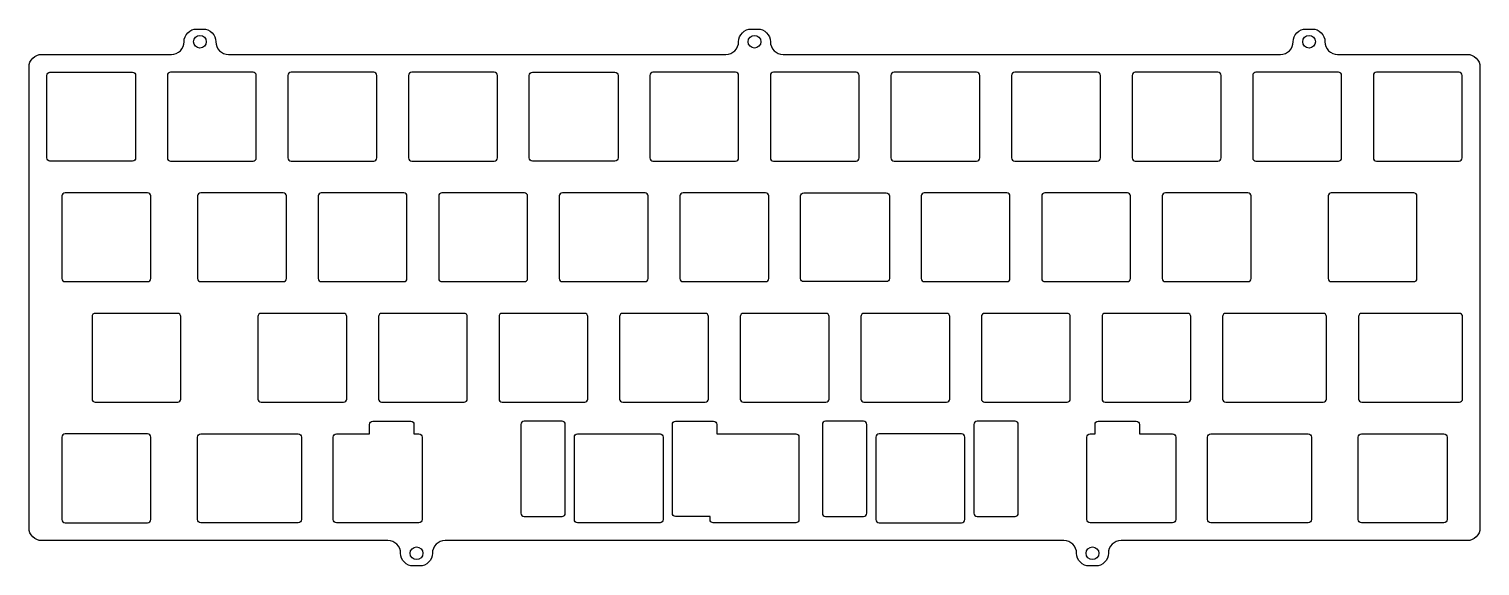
# Model space of a CAD drawing. Header units: millimetres. Extents: x -10 to 219, y -71 to 14.
import ezdxf

# ---------------------------------------------------------------- set-up
doc = ezdxf.new("R2010")
doc.units = ezdxf.units.MM
doc.layers.get('0').update_dxf_attribs({"linetype": 'CONTINUOUS'})

msp = doc.modelspace()

# ---------------------------------------------------------------- linework, layer by layer
for points in [[(-7.8, 9.81), (12.63, 9.81, 0.414214), (14.63, 11.81, -0.414214), (16.63, 13.81), (17.63, 13.81, -0.414214), (19.63, 11.81, 0.414214), (21.63, 9.81), (100, 9.81, 0.414214), (102, 11.81, -0.414214), (104, 13.81), (105, 13.81, -0.414214), (107, 11.81, 0.414214), (109, 9.81), (187.37, 9.81, 0.414214), (189.37, 11.81, -0.414214), (191.37, 13.81), (192.37, 13.81, -0.414214), (194.37, 11.81, 0.414214), (196.37, 9.81), (216.8, 9.81, -0.414214), (218.8, 7.81), (218.8, -64.79, -0.414214), (216.8, -66.79), (162.25, -66.79, 0.414214), (160.25, -68.79, -0.414214), (158.25, -70.79), (157.25, -70.79, -0.414214), (155.25, -68.79, 0.414214), (153.25, -66.79), (55.75, -66.79, 0.414214), (53.75, -68.79, -0.414214), (51.75, -70.79), (50.75, -70.79, -0.414214), (48.75, -68.79, 0.414214), (46.75, -66.79), (-7.8, -66.79, -0.414214), (-9.8, -64.79), (-9.8, 7.81, -0.414214)], [(7, -6.49, -0.414214), (6.5, -6.99), (-6.5, -6.99, -0.414214), (-7, -6.49), (-7, 6.51, -0.414214), (-6.5, 7.01), (6.5, 7.01, -0.414214), (7, 6.51)], [(12, 6.51), (12, -6.49, 0.414214), (12.5, -6.99), (25.5, -6.99, 0.414214), (26, -6.49), (26, 6.51, 0.414214), (25.5, 7.01), (12.5, 7.01, 0.414214)], [(31, 6.51), (31, -6.49, 0.414214), (31.5, -6.99), (44.5, -6.99, 0.414214), (45, -6.49), (45, 6.51, 0.414214), (44.5, 7.01), (31.5, 7.01, 0.414214)], [(50, 6.51), (50, -6.49, 0.414214), (50.5, -6.99), (63.5, -6.99, 0.414214), (64, -6.49), (64, 6.51, 0.414214), (63.5, 7.01), (50.5, 7.01, 0.414214)], [(69.5, -6.99, -0.414214), (69, -6.49), (69, 6.51, -0.414214), (69.5, 7.01), (82.5, 7.01, -0.414214), (83, 6.51), (83, -6.49, -0.414214), (82.5, -6.99)], [(88, 6.51), (88, -6.49, 0.414214), (88.5, -6.99), (101.5, -6.99, 0.414214), (102, -6.49), (102, 6.51, 0.414214), (101.5, 7.01), (88.5, 7.01, 0.414214)], [(107, 6.51), (107, -6.49, 0.414214), (107.5, -6.99), (120.5, -6.99, 0.414214), (121, -6.49), (121, 6.51, 0.414214), (120.5, 7.01), (107.5, 7.01, 0.414214)], [(126, 6.51), (126, -6.49, 0.414214), (126.5, -6.99), (139.5, -6.99, 0.414214), (140, -6.49), (140, 6.51, 0.414214), (139.5, 7.01), (126.5, 7.01, 0.414214)], [(145, 6.51), (145, -6.49, 0.414214), (145.5, -6.99), (158.5, -6.99, 0.414214), (159, -6.49), (159, 6.51, 0.414214), (158.5, 7.01), (145.5, 7.01, 0.414214)], [(164, 6.51), (164, -6.49, 0.414214), (164.5, -6.99), (177.5, -6.99, 0.414214), (178, -6.49), (178, 6.51, 0.414214), (177.5, 7.01), (164.5, 7.01, 0.414214)], [(183, 6.51), (183, -6.49, 0.414214), (183.5, -6.99), (196.5, -6.99, 0.414214), (197, -6.49), (197, 6.51, 0.414214), (196.5, 7.01), (183.5, 7.01, 0.414214)], [(215.5, 7.01), (202.5, 7.01, 0.414214), (202, 6.51), (202, -6.49, 0.414214), (202.5, -6.99), (215.5, -6.99, 0.414214), (216, -6.49), (216, 6.51, 0.414214)], [(-4.62, -12.49), (-4.62, -25.49, 0.414214), (-4.12, -25.99), (8.88, -25.99, 0.414214), (9.38, -25.49), (9.38, -12.49, 0.414214), (8.88, -11.99), (-4.12, -11.99, 0.414214)], [(16.75, -12.49), (16.75, -25.49, 0.414214), (17.25, -25.99), (30.25, -25.99, 0.414214), (30.75, -25.49), (30.75, -12.49, 0.414214), (30.25, -11.99), (17.25, -11.99, 0.414214)], [(35.75, -12.49), (35.75, -25.49, 0.414214), (36.25, -25.99), (49.25, -25.99, 0.414214), (49.75, -25.49), (49.75, -12.49, 0.414214), (49.25, -11.99), (36.25, -11.99, 0.414214)], [(54.75, -12.49), (54.75, -25.49, 0.414214), (55.25, -25.99), (68.25, -25.99, 0.414214), (68.75, -25.49), (68.75, -12.49, 0.414214), (68.25, -11.99), (55.25, -11.99, 0.414214)], [(73.75, -12.49), (73.75, -25.49, 0.414214), (74.25, -25.99), (87.25, -25.99, 0.414214), (87.75, -25.49), (87.75, -12.49, 0.414214), (87.25, -11.99), (74.25, -11.99, 0.414214)], [(106.25, -11.99), (93.25, -11.99, 0.414214), (92.75, -12.49), (92.75, -25.49, 0.414214), (93.25, -25.99), (106.25, -25.99, 0.414214), (106.75, -25.49), (106.75, -12.49, 0.414214)], [(112.25, -25.99, -0.414214), (111.75, -25.49), (111.75, -12.49, -0.414214), (112.25, -11.99), (125.25, -11.99, -0.414214), (125.75, -12.49), (125.75, -25.49, -0.414214), (125.25, -25.99)], [(130.75, -12.49), (130.75, -25.49, 0.414214), (131.25, -25.99), (144.25, -25.99, 0.414214), (144.75, -25.49), (144.75, -12.49, 0.414214), (144.25, -11.99), (131.25, -11.99, 0.414214)], [(163.25, -11.99), (150.25, -11.99, 0.414214), (149.75, -12.49), (149.75, -25.49, 0.414214), (150.25, -25.99), (163.25, -25.99, 0.414214), (163.75, -25.49), (163.75, -12.49, 0.414214)], [(168.75, -12.49), (168.75, -25.49, 0.414214), (169.25, -25.99), (182.25, -25.99, 0.414214), (182.75, -25.49), (182.75, -12.49, 0.414214), (182.25, -11.99), (169.25, -11.99, 0.414214)], [(194.87, -12.49), (194.87, -25.49, 0.414214), (195.37, -25.99), (208.37, -25.99, 0.414214), (208.87, -25.49), (208.87, -12.49, 0.414214), (208.37, -11.99), (195.37, -11.99, 0.414214)], [(0.13, -31.49), (0.13, -44.49, 0.414214), (0.63, -44.99), (13.63, -44.99, 0.414214), (14.13, -44.49), (14.13, -31.49, 0.414214), (13.63, -30.99), (0.63, -30.99, 0.414214)], [(39.75, -30.99), (26.75, -30.99, 0.414214), (26.25, -31.49), (26.25, -44.49, 0.414214), (26.75, -44.99), (39.75, -44.99, 0.414214), (40.25, -44.49), (40.25, -31.49, 0.414214)], [(45.25, -31.49), (45.25, -44.49, 0.414214), (45.75, -44.99), (58.75, -44.99, 0.414214), (59.25, -44.49), (59.25, -31.49, 0.414214), (58.75, -30.99), (45.75, -30.99, 0.414214)], [(77.75, -30.99), (64.75, -30.99, 0.414214), (64.25, -31.49), (64.25, -44.49, 0.414214), (64.75, -44.99), (77.75, -44.99, 0.414214), (78.25, -44.49), (78.25, -31.49, 0.414214)], [(83.25, -31.49), (83.25, -44.49, 0.414214), (83.75, -44.99), (96.75, -44.99, 0.414214), (97.25, -44.49), (97.25, -31.49, 0.414214), (96.75, -30.99), (83.75, -30.99, 0.414214)], [(102.25, -31.49), (102.25, -44.49, 0.414214), (102.75, -44.99), (115.75, -44.99, 0.414214), (116.25, -44.49), (116.25, -31.49, 0.414214), (115.75, -30.99), (102.75, -30.99, 0.414214)], [(134.75, -30.99), (121.75, -30.99, 0.414214), (121.25, -31.49), (121.25, -44.49, 0.414214), (121.75, -44.99), (134.75, -44.99, 0.414214), (135.25, -44.49), (135.25, -31.49, 0.414214)], [(153.75, -30.99), (140.75, -30.99, 0.414214), (140.25, -31.49), (140.25, -44.49, 0.414214), (140.75, -44.99), (153.75, -44.99, 0.414214), (154.25, -44.49), (154.25, -31.49, 0.414214)], [(159.25, -31.49), (159.25, -44.49, 0.414214), (159.75, -44.99), (172.75, -44.99, 0.414214), (173.25, -44.49), (173.25, -31.49, 0.414214), (172.75, -30.99), (159.75, -30.99, 0.414214)], [(178.25, -31.49), (178.25, -44.49, 0.414214), (178.75, -44.99), (194.12, -44.99, 0.414214), (194.62, -44.49), (194.62, -31.49, 0.414214), (194.12, -30.99), (178.75, -30.99, 0.414214)], [(215.56, -30.99), (200.18, -30.99, 0.414214), (199.68, -31.49), (199.68, -44.49, 0.414214), (200.18, -44.99), (215.56, -44.99, 0.414214), (216.06, -44.49), (216.06, -31.49, 0.414214)], [(38.12, -50.49, -0.414214), (38.62, -49.99), (43.85, -49.99), (43.85, -48.49, -0.414214), (44.35, -47.99), (50.35, -47.99, -0.414214), (50.85, -48.49), (50.85, -49.99), (51.62, -49.99, -0.414214), (52.12, -50.49), (52.12, -63.49, -0.414214), (51.62, -63.99), (38.62, -63.99, -0.414214), (38.12, -63.49)], [(67.69, -48.49), (67.69, -62.49, 0.414214), (68.19, -62.99), (74.19, -62.99, 0.414214), (74.69, -62.49), (74.69, -48.49, 0.414214), (74.19, -47.99), (68.19, -47.99, 0.414214)], [(98.06, -47.99, -0.414214), (98.56, -48.49), (98.56, -49.99), (111, -49.99, -0.414214), (111.5, -50.49), (111.5, -63.49, -0.414214), (111, -63.99), (98, -63.99, -0.414214), (97.5, -63.49), (97.5, -62.99), (92.06, -62.99, -0.414214), (91.56, -62.49), (91.56, -48.49, -0.414214), (92.06, -47.99)], [(115.19, -48.49), (115.19, -62.49, 0.414214), (115.69, -62.99), (121.69, -62.99, 0.414214), (122.19, -62.49), (122.19, -48.49, 0.414214), (121.69, -47.99), (115.69, -47.99, 0.414214)], [(139.06, -48.49), (139.06, -62.49, 0.414214), (139.56, -62.99), (145.56, -62.99, 0.414214), (146.06, -62.49), (146.06, -48.49, 0.414214), (145.56, -47.99), (139.56, -47.99, 0.414214)], [(156.87, -50.49, -0.414214), (157.37, -49.99), (158.15, -49.99), (158.15, -48.49, -0.414214), (158.65, -47.99), (164.65, -47.99, -0.414214), (165.15, -48.49), (165.15, -49.99), (170.37, -49.99, -0.414214), (170.87, -50.49), (170.87, -63.49, -0.414214), (170.37, -63.99), (157.37, -63.99, -0.414214), (156.87, -63.49)], [(-4.62, -50.49), (-4.62, -63.49, 0.414214), (-4.12, -63.99), (8.88, -63.99, 0.414214), (9.38, -63.49), (9.38, -50.49, 0.414214), (8.88, -49.99), (-4.12, -49.99, 0.414214)], [(16.75, -50.49, -0.414214), (17.25, -49.99), (32.63, -49.99, -0.414214), (33.13, -50.49), (33.13, -63.49, -0.414214), (32.63, -63.99), (17.25, -63.99, -0.414214), (16.75, -63.49)], [(76.62, -63.99, -0.414214), (76.12, -63.49), (76.12, -50.49, -0.414214), (76.62, -49.99), (89.62, -49.99, -0.414214), (90.12, -50.49), (90.12, -63.49, -0.414214), (89.62, -63.99)], [(123.62, -50.49), (123.62, -63.49, 0.414214), (124.12, -63.99), (137.12, -63.99, 0.414214), (137.62, -63.49), (137.62, -50.49, 0.414214), (137.12, -49.99), (124.12, -49.99, 0.414214)], [(192.25, -63.49, -0.414214), (191.75, -63.99), (176.37, -63.99, -0.414214), (175.87, -63.49), (175.87, -50.49, -0.414214), (176.37, -49.99), (191.75, -49.99, -0.414214), (192.25, -50.49)], [(200.12, -63.99, -0.414214), (199.62, -63.49), (199.62, -50.49, -0.414214), (200.12, -49.99), (213.12, -49.99, -0.414214), (213.62, -50.49), (213.62, -63.49, -0.414214), (213.12, -63.99)]]:
    msp.add_lwpolyline(points, format="xyb", close=True)
for centre in [(17.13, 11.81), (104.5, 11.81), (191.87, 11.81), (51.25, -68.79), (157.75, -68.79)]:
    msp.add_circle(centre, 1)

doc.saveas('drawing.dxf')
